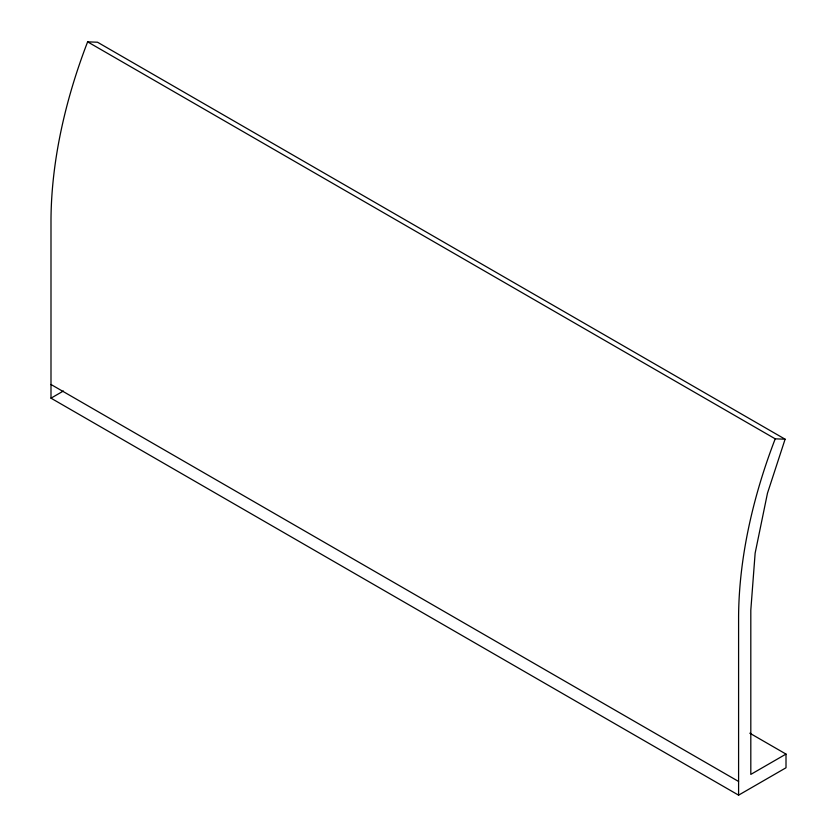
<?xml version="1.0" encoding="UTF-8"?>
<svg xmlns="http://www.w3.org/2000/svg" width="837" height="837" viewBox="0 0 837 837"><rect width="100%" height="100%" fill="white"/><g stroke="black" fill="none" stroke-linecap="round" stroke-linejoin="round"><path stroke-width="1.26" d="M785.106 439.205L767.477 493.192L755.141 553.142L750.81 610.131L750.81 774.403L786.006 754.085L786.006 767.77L738.59 795.15L50.994 398.171L50.994 219.953A390.994 225.739 -60 0 1 87.623 41.85L97.51 42.227L785.106 439.205L775.219 438.829L87.623 41.85M50.994 398.171L63.413 391.005M749.816 733.191L786.006 754.085M50.994 384.486L738.59 781.465M738.59 795.15L738.59 616.932A390.994 225.739 -60 0 1 775.219 438.829"/></g></svg>
